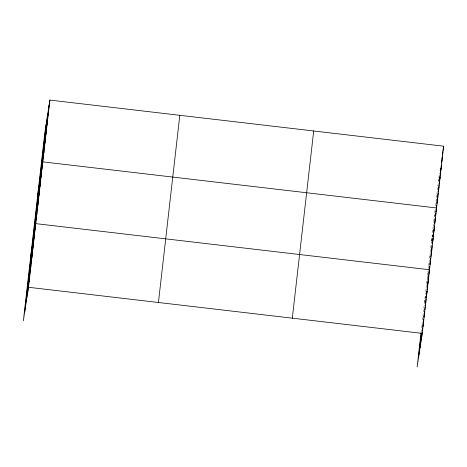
<?xml version="1.0" encoding="UTF-8"?>
<svg xmlns="http://www.w3.org/2000/svg" width="467" height="467" viewBox="0 0 467 467"><rect width="100%" height="100%" fill="white"/><g stroke="black" fill="none" stroke-linecap="round" stroke-linejoin="round"><path stroke-width="0.35" stroke-dasharray="2.33 1.75" d="M421.088 332.259L424.404 303.264M424.48 302.581L425.577 292.972M425.735 291.601L427.854 273.067M427.93 272.378L428.169 270.323M428.245 269.634L429.033 262.769M429.109 262.086L430.206 252.478M430.282 251.789L431.385 242.18M431.537 240.809L433.107 227.079M433.189 226.396L433.738 221.591M433.814 220.903L434.911 211.294M434.993 210.605L435.145 209.234M435.542 205.801L437.264 190.699M437.346 190.016L439.482 173.45M423.014 318.617L423.254 316.492M425.355 298.104L425.519 296.691M427.019 283.568L427.334 280.825M427.725 277.392L427.883 276.015M428.899 267.095L429.056 265.723M429.92 258.169L430.235 255.426M431.251 246.506L431.409 245.128M431.724 242.385L431.957 240.324M432.349 236.892L432.588 234.837M432.979 231.404L433.137 230.033M434.152 221.107L434.31 219.735M434.707 216.303L434.859 214.931M436.511 200.518L436.663 199.146M437.059 195.714L437.211 194.342M438.782 180.612L439.015 178.552M439.097 177.869L439.57 173.747M431.555 240.867L431.94 238.357M432.133 237.108L432.419 235.222M424.497 302.639L425.554 295.745"/><path stroke-width="0.7" d="M24.792 311.401L46.18 124.21M26.269 301.711L47.663 114.52M27.711 292.307L49.099 105.116M49.87 100.09L44.739 133.615L23.35 320.806L28.481 287.281L49.87 100.09L443.65 146.194L422.261 333.385L417.13 366.91L421.006 332.965M158.43 302.493L179.818 115.302M292.313 318.173L313.701 130.982M418.572 357.506L421.316 333.461M420.055 347.822L421.748 332.971M421.491 338.417L422.221 332.049M422.378 330.636L422.705 327.805M422.863 326.392L423.19 323.567M423.347 322.148L423.674 319.323M424.077 315.785L423.913 317.198L424.684 312.172M424.24 314.373L424.561 311.542M424.725 310.129L425.046 307.298M425.209 305.885L425.53 303.054M425.694 301.641L426.015 298.816M426.178 297.397L426.902 291.034M427.066 289.622L427.393 286.791M427.877 282.547L427.55 285.378L428.321 280.352M428.035 281.134L428.764 274.771L428.478 276.651M428.922 273.399L429.231 270.65M429.389 269.278L429.704 266.534M430.177 262.413L429.938 264.474L430.708 259.448M430.335 261.041L430.644 258.298M430.802 256.926L431.117 254.176M431.274 252.805L431.59 250.061M431.742 248.689L432.057 245.94M432.53 241.824L432.29 243.885L433.061 238.853M432.687 240.452L432.997 237.703M433.154 236.331L433.469 233.588M433.627 232.216L433.942 229.472M434.094 228.094L434.333 226.04M434.8 221.918L434.643 223.29L435.413 218.264M435.04 219.858L435.349 217.114M435.507 215.742L435.822 212.999L435.437 215.503M435.98 211.621L436.213 209.566M436.452 207.506L436.686 205.445M436.843 204.073L437.153 201.33M437.31 199.958L438.099 193.093M438.566 188.972L438.256 191.721L438.945 187.378M438.723 187.6L439.038 184.856M439.196 183.484L439.505 180.735M439.663 179.363L439.978 176.619M440.136 175.248L440.451 172.498M440.609 171.126L440.918 168.383M441.076 167.011L441.391 164.261M441.548 162.89L441.864 160.146M442.016 158.774L442.331 156.031M442.488 154.653L442.804 151.909M47.926 115.413L48.691 110.381M46.747 125.705L47.517 120.679M45.573 136.002L46.338 130.976M44.394 146.299L45.165 141.267M43.221 156.591L43.986 151.565M37.681 195.387L42.812 161.862L436.592 207.967L435.933 212.281M40.862 177.186L41.633 172.16M39.689 187.483L40.46 182.451M38.51 197.775L39.281 192.748M37.337 208.072L38.107 203.046M36.157 218.369L36.928 213.337M30.624 257.159L35.755 223.635L429.535 269.739L428.98 273.335M33.77 239.267L34.54 234.241M32.562 249.88L33.326 244.848M31.347 260.487L32.118 255.455M30.133 271.094L30.904 266.067M28.925 281.7L29.69 276.674M442.494 153.731L442.786 151.851M442.99 150.502L443.65 146.194M441.706 161.518L442.471 156.492M440.638 171.097L441.297 166.789M439.354 182.112L440.118 177.081M437.001 202.701L437.766 197.675M433.58 232.87L434.24 228.561M431.228 253.458L431.887 249.15M427.994 279.786L428.186 278.53M426.342 295.985L427.107 290.959M425.239 305.873L425.898 301.565M422.921 326.369L423.47 322.779M28.481 287.281L422.261 333.385"/></g></svg>
